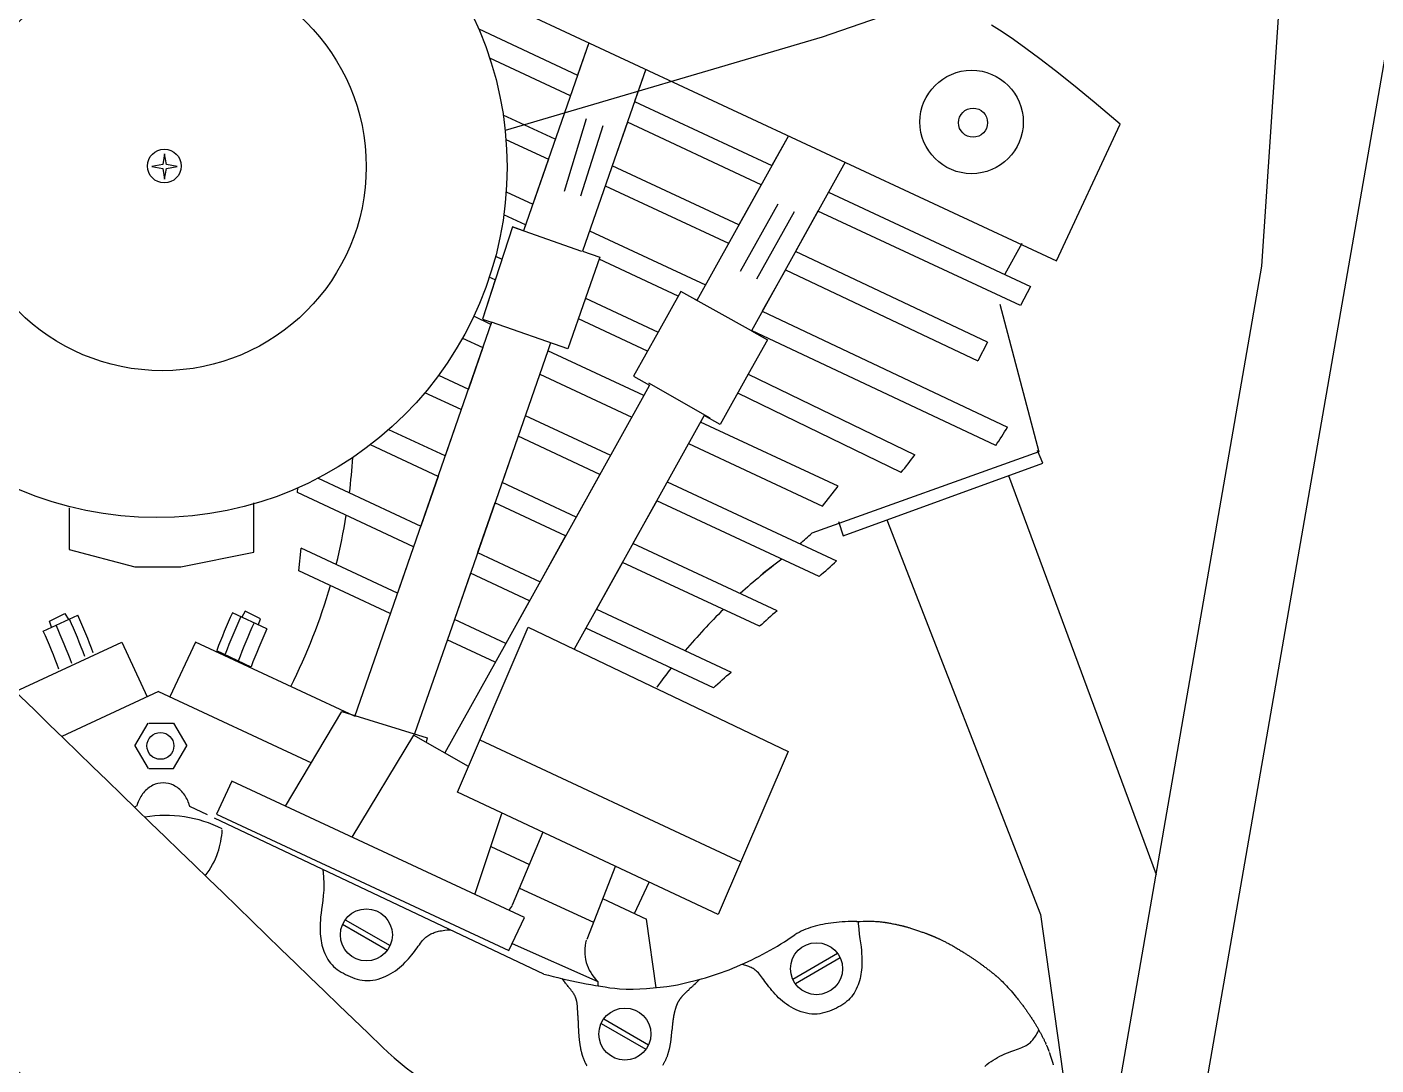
# Model space of a CAD drawing. Extents: x 0.9 to 11.8, y 2 to 8.4.
# Drawn here: x 6.338 to 7.933, y 3.439 to 4.666 of the extents above; entities that cross this region are included whole.
import ezdxf

# ---------------------------------------------------------------- set-up
doc = ezdxf.new("R2010")
doc.units = 0

msp = doc.modelspace()

# ---------------------------------------------------------------- linework, layer by layer
at = {"layer": '10', "color": 7, "linetype": 'CONTINUOUS'}
for centre, radius, start, end in [((150.241747, 151.99406), 206.518527, 225.567271, 225.990796), ((-0.851096, -7.106389), 12.749978, 54.603301, 56.976583), ((7.002317, 3.712965), 0.351563, 225.990773, 250.101475)]:
    msp.add_arc(centre, radius, start, end, dxfattribs=at)
at = {"layer": 'lines & arcs', "color": 5, "linetype": 'CONTINUOUS'}
for p, q in [((7.797725, 4.383277), (7.86742, 5.417597)), ((8.063584, 5.324047), (7.66662, 3.042026)), ((7.568004, 4.754579), (7.277826, 4.654304)), ((6.84069, 4.722904), (7.554876, 4.389873)), ((6.871837, 4.663863), (6.988804, 4.60932)), ((7.490698, 4.660332), (7.478113, 4.66854)), ((7.504097, 4.65124), (7.490698, 4.660332)), ((7.277826, 4.654304), (6.903078, 4.543839)), ((7.002135, 4.64762), (6.924739, 4.425271)), ((7.002135, 4.64762), (6.988804, 4.60932)), ((7.518775, 4.640827), (7.504097, 4.65124)), ((6.980321, 4.584952), (6.884792, 4.629498)), ((7.535192, 4.628657), (7.518775, 4.640827)), ((7.553812, 4.614294), (7.535192, 4.628657)), ((7.069427, 4.616242), (6.994519, 4.401042)), ((7.069427, 4.616242), (7.056095, 4.577942)), ((7.575096, 4.597303), (7.553812, 4.614294)), ((7.599508, 4.577245), (7.575096, 4.597303)), ((7.056095, 4.577942), (7.218381, 4.502267)), ((6.96238, 4.533409), (6.900745, 4.562149)), ((7.630205, 4.551418), (7.599508, 4.577245)), ((6.973059, 4.471939), (6.9994, 4.558148)), ((7.018556, 4.549527), (6.992216, 4.466192)), ((7.047613, 4.553573), (7.029672, 4.50203)), ((7.205857, 4.479783), (7.047613, 4.553573)), ((7.554876, 4.389873), (7.630205, 4.551418)), ((6.904051, 4.533256), (6.954189, 4.509876)), ((7.238064, 4.537605), (7.129687, 4.343031)), ((7.238064, 4.537605), (7.218381, 4.502267)), ((6.500205, 4.516417), (6.498171, 4.503832)), ((6.502489, 4.503832), (6.500205, 4.516417)), ((6.498171, 4.503832), (6.485205, 4.501417)), ((6.485205, 4.501417), (6.498171, 4.499074)), ((6.498171, 4.499074), (6.500205, 4.486417)), ((6.500205, 4.486417), (6.502489, 4.499074)), ((6.515205, 4.501417), (6.502489, 4.503832)), ((6.502489, 4.499074), (6.515205, 4.501417)), ((6.954189, 4.509876), (6.935648, 4.456611)), ((7.179368, 4.432225), (7.029672, 4.50203)), ((7.305184, 4.506307), (7.194219, 4.307086)), ((6.904294, 4.471232), (6.935648, 4.456611)), ((7.021481, 4.478498), (7.167274, 4.410513)), ((7.205857, 4.479783), (7.179368, 4.432225)), ((7.2855, 4.470968), (7.524384, 4.359575)), ((7.225446, 4.456875), (7.18093, 4.376954)), ((6.927166, 4.432243), (6.901481, 4.44422)), ((7.244684, 4.447802), (7.20024, 4.36801)), ((7.272977, 4.448485), (7.246487, 4.400927)), ((7.512517, 4.336785), (7.272977, 4.448485)), ((6.911607, 4.429902), (6.876208, 4.320836)), ((6.924758, 4.425325), (6.911607, 4.429902)), ((6.993676, 4.400939), (6.912261, 4.429675)), ((6.927166, 4.432243), (6.924758, 4.425325)), ((7.00294, 4.425233), (7.1399, 4.361367)), ((7.513829, 4.410144), (7.493808, 4.373833)), ((6.89172, 4.395255), (6.899225, 4.391755)), ((6.994519, 4.401042), (7.015025, 4.393904)), ((7.015025, 4.393904), (6.99821, 4.345598)), ((7.107648, 4.348083), (7.014237, 4.391641)), ((7.47327, 4.293432), (7.246487, 4.400927)), ((7.234394, 4.379215), (7.20702, 4.330069)), ((7.234394, 4.379215), (7.46181, 4.271424)), ((7.578409, 3.122497), (7.797725, 4.383277)), ((6.891241, 4.367155), (6.876208, 4.320836)), ((6.891241, 4.367155), (6.884339, 4.370373)), ((7.524384, 4.359575), (7.512517, 4.336785)), ((6.99821, 4.345598), (6.977338, 4.285635)), ((6.99821, 4.345598), (7.083985, 4.3056)), ((7.110719, 4.353596), (7.083985, 4.3056)), ((7.194219, 4.307086), (7.110719, 4.353596)), ((7.129687, 4.343031), (7.127587, 4.3442)), ((7.487848, 4.338667), (7.534033, 4.164039)), ((6.886244, 4.314679), (6.865897, 4.324166)), ((7.20702, 4.330069), (7.497032, 4.193194)), ((6.887071, 4.317055), (6.724756, 3.850745)), ((6.876208, 4.320836), (6.887071, 4.317055)), ((6.887071, 4.317055), (6.886244, 4.314679)), ((6.977338, 4.285635), (6.887071, 4.317055)), ((7.071462, 4.283116), (6.989728, 4.32123)), ((7.194496, 4.307585), (7.194219, 4.307086)), ((7.194219, 4.307086), (7.213186, 4.296521)), ((7.483154, 4.171342), (7.194496, 4.307585)), ((6.852651, 4.298394), (6.876676, 4.287191)), ((6.956833, 4.292772), (6.953536, 4.2833)), ((6.95762, 4.292498), (6.956833, 4.292772)), ((7.083985, 4.3056), (7.054934, 4.253443)), ((7.213186, 4.296521), (7.190562, 4.255903)), ((7.47327, 4.293432), (7.46181, 4.271424)), ((6.953536, 4.2833), (6.842992, 3.965723)), ((6.876676, 4.287191), (6.859623, 4.238201)), ((7.066957, 4.23041), (6.953536, 4.2833)), ((6.824428, 4.254613), (6.859623, 4.238201)), ((6.943968, 4.255812), (7.052831, 4.205048)), ((7.054934, 4.253443), (7.073902, 4.242877)), ((7.145563, 4.203797), (7.07315, 4.244996)), ((7.190562, 4.255903), (7.157401, 4.196368)), ((7.190562, 4.255903), (7.387461, 4.160458)), ((6.851141, 4.213833), (6.808108, 4.233899)), ((7.066957, 4.23041), (6.903747, 3.937392)), ((7.073902, 4.242877), (7.066957, 4.23041)), ((7.371442, 4.139604), (7.178039, 4.233419)), ((6.851141, 4.213833), (6.832083, 4.159082)), ((6.926915, 4.206822), (7.027654, 4.159847)), ((7.138823, 4.207632), (6.984591, 3.930734)), ((7.138434, 4.206933), (7.134077, 4.199112)), ((7.296674, 4.123292), (7.134077, 4.199112)), ((7.157401, 4.196368), (7.138434, 4.206933)), ((6.832083, 4.159082), (6.765445, 4.190156)), ((6.918433, 4.182454), (6.899375, 4.127704)), ((7.01513, 4.137363), (6.918433, 4.182454)), ((6.8237, 4.134997), (6.743778, 4.172266)), ((7.11995, 4.17375), (7.278289, 4.099915)), ((7.534033, 4.164039), (7.265851, 4.067799)), ((7.538836, 4.15063), (7.532604, 4.16558)), ((7.302797, 4.064667), (7.538836, 4.15063)), ((6.681866, 4.13279), (6.803232, 4.076196)), ((6.8237, 4.134997), (6.803232, 4.076196)), ((7.01513, 4.137363), (6.986993, 4.086847)), ((7.498349, 4.135885), (7.672658, 3.664304)), ((6.657627, 4.11577), (6.65806, 4.121377)), ((6.79475, 4.051828), (6.657627, 4.11577)), ((6.986993, 4.086847), (6.899375, 4.127704)), ((7.094773, 4.128548), (7.295046, 4.03516)), ((7.278289, 4.099915), (7.296674, 4.123292)), ((6.605886, 4.045547), (6.605886, 4.103784)), ((6.890992, 4.103619), (6.870532, 4.044841)), ((6.974615, 4.064624), (6.890992, 4.103619)), ((7.08225, 4.106065), (7.054113, 4.055548)), ((7.274182, 4.016566), (7.08225, 4.106065)), ((6.387626, 4.097961), (6.387626, 4.048459)), ((7.297344, 4.081486), (7.302797, 4.064667)), ((7.354221, 4.083395), (7.535894, 3.616966)), ((6.79475, 4.051828), (6.775692, 3.997078)), ((6.974615, 4.064624), (6.944408, 4.010392)), ((7.224603, 3.976047), (7.054113, 4.055548)), ((6.387626, 4.048459), (6.46523, 4.028075)), ((6.519795, 4.028075), (6.605886, 4.045547)), ((6.65904, 4.02348), (6.661823, 4.050176)), ((6.775692, 3.997078), (6.661823, 4.050176)), ((6.870532, 4.044841), (6.944408, 4.010392)), ((6.46523, 4.028075), (6.519795, 4.028075)), ((6.767309, 3.972993), (6.65904, 4.02348)), ((6.86205, 4.020473), (6.842992, 3.965723)), ((6.931885, 3.987909), (6.86205, 4.020473)), ((7.041735, 4.033326), (7.010889, 3.977948)), ((7.203931, 3.957692), (7.041735, 4.033326)), ((6.931885, 3.987909), (6.903747, 3.937392)), ((6.364291, 3.963829), (6.382418, 3.972857)), ((6.382418, 3.972857), (6.386591, 3.965708)), ((6.621329, 3.954746), (6.580587, 3.973713)), ((6.595822, 3.975712), (6.591648, 3.968563)), ((6.613949, 3.966684), (6.595822, 3.975712)), ((7.010889, 3.977948), (7.170143, 3.903686)), ((6.35691, 3.95189), (6.397652, 3.970857)), ((6.366827, 3.956844), (6.364291, 3.963829)), ((6.611413, 3.959699), (6.613949, 3.966684)), ((6.842992, 3.965723), (6.795957, 3.830595)), ((6.903747, 3.937392), (6.842992, 3.965723)), ((6.846614, 3.761608), (6.930352, 3.956717)), ((6.930352, 3.956717), (7.237629, 3.809519)), ((6.891369, 3.91517), (6.834609, 3.941638)), ((6.998366, 3.955464), (6.984591, 3.930734)), ((7.149278, 3.885092), (6.998366, 3.955464)), ((6.324127, 3.88052), (6.44982, 3.939132)), ((6.44982, 3.939132), (6.479987, 3.874438)), ((6.536877, 3.939132), (6.50671, 3.874438)), ((6.724989, 3.851413), (6.536877, 3.939132)), ((6.602914, 3.909596), (6.562172, 3.928563)), ((6.903747, 3.937392), (6.831708, 3.808058)), ((6.493348, 3.880668), (6.378913, 3.827306)), ((6.493348, 3.880668), (6.673977, 3.79644)), ((6.643506, 3.745143), (6.709866, 3.856857)), ((6.709866, 3.856857), (6.810834, 3.826056)), ((6.465186, 3.816361), (6.481095, 3.84301)), ((6.481852, 3.84301), (6.510892, 3.84301)), ((6.510892, 3.84301), (6.5268, 3.816361)), ((6.794765, 3.829156), (6.721856, 3.708607)), ((6.859691, 3.792077), (6.794765, 3.829156)), ((6.465186, 3.816361), (6.481095, 3.789713)), ((6.510892, 3.789713), (6.5268, 3.816361)), ((6.810946, 3.826025), (6.809499, 3.820934)), ((6.873172, 3.823488), (7.181662, 3.679117)), ((7.237629, 3.809519), (7.155002, 3.616998)), ((6.481852, 3.789713), (6.510892, 3.789713)), ((6.57995, 3.774779), (6.561736, 3.73572)), ((6.925805, 3.613504), (6.57995, 3.774779)), ((7.155002, 3.616998), (6.846614, 3.761608)), ((6.467566, 3.745366), (6.464742, 3.744018)), ((6.551233, 3.734836), (6.530108, 3.744835)), ((6.561736, 3.73572), (6.907592, 3.574444)), ((6.867239, 3.640814), (6.898954, 3.736458)), ((6.948717, 3.546677), (6.55921, 3.731059)), ((6.911929, 3.628525), (6.947842, 3.714736)), ((6.886052, 3.697547), (6.931796, 3.676217)), ((6.687353, 3.6704), (6.688408, 3.661394)), ((7.033358, 3.674635), (6.999527, 3.587406)), ((6.688408, 3.661394), (6.688777, 3.653198)), ((6.688777, 3.653198), (6.688609, 3.645878)), ((7.056105, 3.61825), (7.073371, 3.655277)), ((6.68807, 3.639319), (6.687328, 3.633408)), ((6.688609, 3.645878), (6.68807, 3.639319)), ((6.920105, 3.648152), (7.007549, 3.60809)), ((6.685879, 3.623086), (6.685332, 3.618523)), ((6.686552, 3.628031), (6.685879, 3.623086)), ((6.687328, 3.633408), (6.686552, 3.628031)), ((7.018323, 3.635868), (7.070332, 3.611616)), ((6.684378, 3.60676), (6.684266, 3.603358)), ((6.684589, 3.610397), (6.684378, 3.60676)), ((6.684904, 3.614306), (6.684589, 3.610397)), ((6.685332, 3.618523), (6.684904, 3.614306)), ((6.710922, 3.605557), (6.763902, 3.574969)), ((6.713995, 3.610879), (6.766975, 3.580291)), ((6.907592, 3.574444), (6.925805, 3.613504)), ((7.081599, 3.530519), (7.070332, 3.611616)), ((7.318539, 3.608641), (7.322908, 3.608916)), ((7.320493, 3.608841), (7.320554, 3.606202)), ((7.320554, 3.606202), (7.321093, 3.599644)), ((7.322908, 3.608916), (7.32657, 3.609106)), ((7.32657, 3.609106), (7.329627, 3.609222)), ((7.329627, 3.609222), (7.332178, 3.609275)), ((7.332178, 3.609275), (7.334323, 3.609274)), ((7.334323, 3.609274), (7.336162, 3.60923)), ((7.336162, 3.60923), (7.337797, 3.609153)), ((7.337797, 3.609153), (7.339326, 3.609053)), ((7.339326, 3.609053), (7.34083, 3.60894)), ((7.34083, 3.60894), (7.342309, 3.608817)), ((7.342309, 3.608817), (7.343744, 3.60869)), ((7.343744, 3.60869), (7.345115, 3.608561)), ((7.345115, 3.608561), (7.346402, 3.608434)), ((7.346402, 3.608434), (7.347585, 3.608312)), ((7.347585, 3.608312), (7.348644, 3.6082)), ((7.348644, 3.6082), (7.34956, 3.608101)), ((7.34956, 3.608101), (7.350323, 3.608016)), ((7.350323, 3.608016), (7.350963, 3.607943)), ((7.350963, 3.607943), (7.351519, 3.607874)), ((7.351519, 3.607874), (7.352031, 3.607804)), ((7.352031, 3.607804), (7.352539, 3.607728)), ((7.352539, 3.607728), (7.353083, 3.607639)), ((7.353083, 3.607639), (7.353703, 3.607532)), ((7.353703, 3.607532), (7.354438, 3.607402)), ((7.354438, 3.607402), (7.355318, 3.607243)), ((7.355318, 3.607243), (7.356326, 3.607059)), ((7.356326, 3.607059), (7.357438, 3.606854)), ((7.357438, 3.606854), (7.358626, 3.606632)), ((7.358626, 3.606632), (7.359866, 3.606398)), ((7.359866, 3.606398), (7.361131, 3.606155)), ((7.361131, 3.606155), (7.362394, 3.60591)), ((7.362394, 3.60591), (7.363631, 3.605665)), ((7.363631, 3.605665), (7.364818, 3.605424)), ((7.364818, 3.605424), (7.365947, 3.605191)), ((7.365947, 3.605191), (7.367013, 3.604966)), ((7.367013, 3.604966), (7.368011, 3.604752)), ((7.535894, 3.616966), (7.593477, 3.209119)), ((6.684266, 3.603358), (6.684245, 3.600154)), ((6.684245, 3.600154), (6.684308, 3.597111)), ((6.684308, 3.597111), (6.684451, 3.594195)), ((6.684451, 3.594195), (6.684674, 3.591388)), ((6.684674, 3.591388), (6.684981, 3.588673)), ((6.807924, 3.588883), (6.809139, 3.590042)), ((6.809139, 3.590042), (6.810358, 3.591066)), ((6.810358, 3.591066), (6.811583, 3.591965)), ((6.811583, 3.591965), (6.812815, 3.592754)), ((6.812815, 3.592754), (6.814051, 3.593448)), ((6.814051, 3.593448), (6.815291, 3.594061)), ((6.815291, 3.594061), (6.816536, 3.59461)), ((6.816536, 3.59461), (6.817784, 3.595108)), ((6.817784, 3.595108), (6.819034, 3.595571)), ((6.819034, 3.595571), (6.820292, 3.596011)), ((6.820292, 3.596011), (6.821586, 3.59643)), ((6.821586, 3.59643), (6.822947, 3.596829)), ((6.822947, 3.596829), (6.824408, 3.597206)), ((6.824408, 3.597206), (6.826003, 3.597562)), ((6.826003, 3.597562), (6.827765, 3.597897)), ((6.827765, 3.597897), (6.829725, 3.59821)), ((6.829725, 3.59821), (6.831917, 3.598501)), ((6.831917, 3.598501), (6.834398, 3.598767)), ((6.834398, 3.598767), (6.837322, 3.598995)), ((6.837322, 3.598995), (6.838112, 3.599035)), ((7.321093, 3.599644), (7.321834, 3.593733)), ((7.321834, 3.593733), (7.322611, 3.588355)), ((7.368011, 3.604752), (7.368936, 3.60455)), ((7.368936, 3.60455), (7.369784, 3.604362)), ((7.369784, 3.604362), (7.370549, 3.604191)), ((7.370549, 3.604191), (7.371227, 3.604037)), ((7.371227, 3.604037), (7.371814, 3.603902)), ((7.371814, 3.603902), (7.372319, 3.603786)), ((7.372319, 3.603786), (7.37275, 3.603685)), ((7.37275, 3.603685), (7.373117, 3.603598)), ((7.373117, 3.603598), (7.373429, 3.603523)), ((7.373429, 3.603523), (7.373696, 3.603458)), ((7.373696, 3.603458), (7.373927, 3.603401)), ((7.373927, 3.603401), (7.374131, 3.60335)), ((7.374131, 3.60335), (7.374319, 3.603303)), ((7.374319, 3.603303), (7.374503, 3.603256)), ((7.374503, 3.603256), (7.374695, 3.603206)), ((7.374695, 3.603206), (7.374909, 3.603149)), ((7.374909, 3.603149), (7.375157, 3.603082)), ((7.375157, 3.603082), (7.375453, 3.603)), ((7.375453, 3.603), (7.375809, 3.602901)), ((7.375809, 3.602901), (7.376238, 3.602779)), ((7.376238, 3.602779), (7.376751, 3.602634)), ((7.376751, 3.602634), (7.377346, 3.602463)), ((7.377346, 3.602463), (7.378019, 3.602268)), ((7.378019, 3.602268), (7.378767, 3.602048)), ((7.378767, 3.602048), (7.379585, 3.601803)), ((7.379585, 3.601803), (7.380471, 3.601535)), ((7.380471, 3.601535), (7.38142, 3.601244)), ((7.38142, 3.601244), (7.382429, 3.600929)), ((7.382429, 3.600929), (7.383492, 3.600591)), ((7.383492, 3.600591), (7.384601, 3.600233)), ((7.384601, 3.600233), (7.385745, 3.59986)), ((7.385745, 3.59986), (7.386916, 3.599474)), ((7.386916, 3.599474), (7.388102, 3.599078)), ((7.388102, 3.599078), (7.389294, 3.598677)), ((7.389294, 3.598677), (7.390483, 3.598273)), ((7.390483, 3.598273), (7.391657, 3.59787)), ((7.391657, 3.59787), (7.392808, 3.597472)), ((7.392808, 3.597472), (7.393929, 3.597081)), ((7.393929, 3.597081), (7.395014, 3.596699)), ((7.395014, 3.596699), (7.396056, 3.59633)), ((7.396056, 3.59633), (7.397049, 3.595976)), ((7.397049, 3.595976), (7.397988, 3.595639)), ((7.397988, 3.595639), (7.398864, 3.595322)), ((7.398864, 3.595322), (7.399674, 3.595027)), ((7.399674, 3.595027), (7.400412, 3.594757)), ((7.400412, 3.594757), (7.401084, 3.594509)), ((7.401084, 3.594509), (7.401697, 3.59428)), ((7.401697, 3.59428), (7.402259, 3.594069)), ((7.402259, 3.594069), (7.402778, 3.593873)), ((7.402778, 3.593873), (7.403261, 3.593688)), ((7.403261, 3.593688), (7.403716, 3.593513)), ((7.403716, 3.593513), (7.40415, 3.593344)), ((7.40415, 3.593344), (7.40457, 3.59318)), ((7.40457, 3.59318), (7.404976, 3.593021)), ((7.404976, 3.593021), (7.405366, 3.592867)), ((7.405366, 3.592867), (7.40574, 3.592718)), ((7.40574, 3.592718), (7.406096, 3.592577)), ((7.406096, 3.592577), (7.406434, 3.592442)), ((7.406434, 3.592442), (7.406752, 3.592315)), ((7.406752, 3.592315), (7.407049, 3.592196)), ((7.407049, 3.592196), (7.407324, 3.592085)), ((7.407324, 3.592085), (7.407578, 3.591983)), ((7.407578, 3.591983), (7.407814, 3.591888)), ((7.407814, 3.591888), (7.408032, 3.5918)), ((7.408032, 3.5918), (7.408234, 3.591717)), ((7.408234, 3.591717), (7.408423, 3.591641)), ((7.408423, 3.591641), (7.4086, 3.591569)), ((7.4086, 3.591569), (7.408765, 3.591502)), ((7.408765, 3.591502), (7.408922, 3.591437)), ((7.408922, 3.591437), (7.409075, 3.591375)), ((7.409075, 3.591375), (7.409227, 3.591312)), ((7.409227, 3.591312), (7.409382, 3.591248)), ((7.409382, 3.591248), (7.409546, 3.59118)), ((7.409546, 3.59118), (7.409722, 3.591107)), ((7.409722, 3.591107), (7.409915, 3.591027)), ((7.409915, 3.591027), (7.410128, 3.590938)), ((7.410128, 3.590938), (7.410367, 3.590838)), ((7.410367, 3.590838), (7.41063, 3.590728)), ((7.41063, 3.590728), (7.410919, 3.590606)), ((7.410919, 3.590606), (7.411233, 3.590473)), ((7.411233, 3.590473), (7.411572, 3.590329)), ((7.411572, 3.590329), (7.411937, 3.590172)), ((7.411937, 3.590172), (7.412327, 3.590004)), ((7.412327, 3.590004), (7.412742, 3.589823)), ((7.412742, 3.589823), (7.413184, 3.589629)), ((7.413184, 3.589629), (7.413653, 3.589421)), ((7.413653, 3.589421), (7.414152, 3.589197)), ((7.414152, 3.589197), (7.414683, 3.588957)), ((7.414683, 3.588957), (7.415248, 3.588698)), ((6.684981, 3.588673), (6.685375, 3.586036)), ((6.685375, 3.586036), (6.68586, 3.583462)), ((6.68586, 3.583462), (6.686439, 3.580933)), ((6.686439, 3.580933), (6.687114, 3.578436)), ((6.687114, 3.578436), (6.687889, 3.575954)), ((6.687889, 3.575954), (6.688768, 3.573477)), ((6.688768, 3.573477), (6.689757, 3.571016)), ((6.794233, 3.571304), (6.79585, 3.57342)), ((6.79585, 3.57342), (6.797396, 3.575487)), ((6.797396, 3.575487), (6.798873, 3.577489)), ((6.798873, 3.577489), (6.800287, 3.579414)), ((6.800287, 3.579414), (6.801646, 3.581253)), ((6.801646, 3.581253), (6.802959, 3.582997)), ((6.802959, 3.582997), (6.804234, 3.58464)), ((6.804234, 3.58464), (6.805481, 3.586174)), ((6.805481, 3.586174), (6.806708, 3.58759)), ((6.806708, 3.58759), (6.807924, 3.588883)), ((6.911421, 3.582657), (7.01266, 3.537677)), ((7.322611, 3.588355), (7.323284, 3.58341)), ((7.323284, 3.58341), (7.323831, 3.578848)), ((7.323831, 3.578848), (7.324258, 3.574631)), ((7.324258, 3.574631), (7.324574, 3.570722)), ((7.415248, 3.588698), (7.415849, 3.58842)), ((7.415849, 3.58842), (7.416488, 3.588121)), ((7.416488, 3.588121), (7.417168, 3.587798)), ((7.417168, 3.587798), (7.417889, 3.587453)), ((7.417889, 3.587453), (7.418648, 3.587086)), ((7.418648, 3.587086), (7.419438, 3.5867)), ((7.419438, 3.5867), (7.420256, 3.586296)), ((7.420256, 3.586296), (7.421094, 3.585879)), ((7.421094, 3.585879), (7.42195, 3.585449)), ((7.42195, 3.585449), (7.422816, 3.585009)), ((7.422816, 3.585009), (7.423687, 3.584562)), ((7.423687, 3.584562), (7.424561, 3.584109)), ((7.424561, 3.584109), (7.42544, 3.583649)), ((7.42544, 3.583649), (7.426327, 3.583178)), ((7.426327, 3.583178), (7.427228, 3.582695)), ((7.427228, 3.582695), (7.428146, 3.582197)), ((7.428146, 3.582197), (7.429087, 3.581681)), ((7.429087, 3.581681), (7.430053, 3.581144)), ((7.430053, 3.581144), (7.43105, 3.580584)), ((7.43105, 3.580584), (7.43208, 3.58)), ((7.43208, 3.58), (7.433139, 3.579394)), ((7.433139, 3.579394), (7.434221, 3.578769)), ((7.434221, 3.578769), (7.43532, 3.57813)), ((7.43532, 3.57813), (7.436431, 3.577479)), ((7.436431, 3.577479), (7.437547, 3.57682)), ((7.437547, 3.57682), (7.438663, 3.576156)), ((7.438663, 3.576156), (7.439773, 3.575492)), ((7.439773, 3.575492), (7.440871, 3.574829)), ((7.440871, 3.574829), (7.441954, 3.574173)), ((7.441954, 3.574173), (7.443016, 3.573524)), ((7.443016, 3.573524), (7.444053, 3.572887)), ((6.689757, 3.571016), (6.690862, 3.568585)), ((6.690862, 3.568585), (6.69209, 3.566202)), ((6.69209, 3.566202), (6.693447, 3.56388)), ((6.693447, 3.56388), (6.694939, 3.561636)), ((6.694939, 3.561636), (6.696574, 3.559484)), ((6.696574, 3.559484), (6.698357, 3.557441)), ((6.698357, 3.557441), (6.700292, 3.555519)), ((6.780541, 3.556307), (6.782777, 3.55837)), ((6.782777, 3.55837), (6.784916, 3.560482)), ((6.784916, 3.560482), (6.786957, 3.56263)), ((6.786957, 3.56263), (6.788906, 3.564801)), ((6.788906, 3.564801), (6.790765, 3.566979)), ((6.790765, 3.566979), (6.792539, 3.569152)), ((6.792539, 3.569152), (6.794233, 3.571304)), ((7.183159, 3.557887), (7.18281, 3.557953)), ((7.184754, 3.557531), (7.183159, 3.557887)), ((7.186216, 3.557154), (7.184754, 3.557531)), ((7.187577, 3.556755), (7.186216, 3.557154)), ((7.296201, 3.570935), (7.243222, 3.540348)), ((7.299274, 3.565614), (7.246294, 3.535026)), ((7.324574, 3.570722), (7.324785, 3.567085)), ((7.324855, 3.557436), (7.324712, 3.55452)), ((7.324785, 3.567085), (7.324897, 3.563683)), ((7.324918, 3.560479), (7.324855, 3.557436)), ((7.324897, 3.563683), (7.324918, 3.560479)), ((7.444053, 3.572887), (7.445062, 3.572263)), ((7.445062, 3.572263), (7.446038, 3.571657)), ((7.446038, 3.571657), (7.446977, 3.57107)), ((7.446977, 3.57107), (7.447875, 3.570505)), ((7.447875, 3.570505), (7.448729, 3.569964)), ((7.448729, 3.569964), (7.449545, 3.569444)), ((7.449545, 3.569444), (7.45033, 3.56894)), ((7.45033, 3.56894), (7.451093, 3.568447)), ((7.451093, 3.568447), (7.45184, 3.567961)), ((7.45184, 3.567961), (7.452579, 3.567476)), ((7.452579, 3.567476), (7.453317, 3.566987)), ((7.453317, 3.566987), (7.454062, 3.566491)), ((7.454062, 3.566491), (7.45482, 3.565984)), ((7.45482, 3.565984), (7.455588, 3.565466)), ((7.455588, 3.565466), (7.456362, 3.564941)), ((7.456362, 3.564941), (7.457139, 3.564412)), ((7.457139, 3.564412), (7.457916, 3.56388)), ((7.457916, 3.56388), (7.458687, 3.563349)), ((7.458687, 3.563349), (7.459449, 3.562822)), ((7.459449, 3.562822), (7.460198, 3.562301)), ((7.460198, 3.562301), (7.460931, 3.561789)), ((7.460931, 3.561789), (7.461642, 3.56129)), ((7.461642, 3.56129), (7.462326, 3.560807)), ((7.462326, 3.560807), (7.462979, 3.560344)), ((7.462979, 3.560344), (7.463595, 3.559906)), ((7.463595, 3.559906), (7.46417, 3.559496)), ((7.46417, 3.559496), (7.464698, 3.559117)), ((7.464698, 3.559117), (7.465175, 3.558774)), ((7.465175, 3.558774), (7.465599, 3.558468)), ((7.465599, 3.558468), (7.465989, 3.558185)), ((7.465989, 3.558185), (7.466364, 3.557909)), ((7.466364, 3.557909), (7.466748, 3.557626)), ((7.466748, 3.557626), (7.467161, 3.557318)), ((7.467161, 3.557318), (7.467625, 3.556971)), ((6.700292, 3.555519), (6.702368, 3.553712)), ((6.702368, 3.553712), (6.704574, 3.552014)), ((6.704574, 3.552014), (6.706896, 3.550417)), ((6.706896, 3.550417), (6.709322, 3.548912)), ((6.709322, 3.548912), (6.711837, 3.547493)), ((6.711837, 3.547493), (6.714431, 3.546151)), ((6.714431, 3.546151), (6.717088, 3.544879)), ((6.717088, 3.544879), (6.7198, 3.543675)), ((6.7198, 3.543675), (6.722563, 3.542555)), ((6.722563, 3.542555), (6.725378, 3.541544)), ((6.725378, 3.541544), (6.728245, 3.540664)), ((6.75283, 3.540747), (6.755965, 3.541705)), ((6.755965, 3.541705), (6.759054, 3.542834)), ((6.759054, 3.542834), (6.762079, 3.544117)), ((6.762079, 3.544117), (6.76502, 3.545541)), ((6.76502, 3.545541), (6.76786, 3.547088)), ((6.76786, 3.547088), (6.770599, 3.548749)), ((6.770599, 3.548749), (6.773235, 3.550512)), ((6.773235, 3.550512), (6.775771, 3.552367)), ((6.775771, 3.552367), (6.778206, 3.554302)), ((6.778206, 3.554302), (6.780541, 3.556307)), ((7.18887, 3.556336), (7.187577, 3.556755)), ((7.190129, 3.555896), (7.18887, 3.556336)), ((7.191379, 3.555433), (7.190129, 3.555896)), ((7.192627, 3.554935), (7.191379, 3.555433)), ((7.193871, 3.554386), (7.192627, 3.554935)), ((7.195112, 3.553773), (7.193871, 3.554386)), ((7.196348, 3.553079), (7.195112, 3.553773)), ((7.197579, 3.55229), (7.196348, 3.553079)), ((7.198805, 3.551391), (7.197579, 3.55229)), ((7.200024, 3.550367), (7.198805, 3.551391)), ((7.201238, 3.549207), (7.200024, 3.550367)), ((7.202455, 3.547915), (7.201238, 3.549207)), ((7.203682, 3.546499), (7.202455, 3.547915)), ((7.204929, 3.544965), (7.203682, 3.546499)), ((7.206204, 3.543322), (7.204929, 3.544965)), ((7.207517, 3.541577), (7.206204, 3.543322)), ((7.208876, 3.539739), (7.207517, 3.541577)), ((7.322724, 3.541258), (7.322049, 3.53876)), ((7.323302, 3.543786), (7.322724, 3.541258)), ((7.323787, 3.546361), (7.323302, 3.543786)), ((7.324182, 3.548998), (7.323787, 3.546361)), ((7.324489, 3.551712), (7.324182, 3.548998)), ((7.324712, 3.55452), (7.324489, 3.551712)), ((7.467625, 3.556971), (7.468161, 3.556568)), ((7.468161, 3.556568), (7.46879, 3.556093)), ((7.46879, 3.556093), (7.469527, 3.555536)), ((7.469527, 3.555536), (7.470351, 3.554913)), ((7.470351, 3.554913), (7.471235, 3.554243)), ((7.471235, 3.554243), (7.472152, 3.553548)), ((7.472152, 3.553548), (7.473076, 3.552847)), ((7.473076, 3.552847), (7.473977, 3.552162)), ((7.473977, 3.552162), (7.47483, 3.551513)), ((7.47483, 3.551513), (7.475606, 3.550921)), ((7.475606, 3.550921), (7.476287, 3.550401)), ((7.476287, 3.550401), (7.476879, 3.549945)), ((7.476879, 3.549945), (7.477399, 3.549543)), ((7.477399, 3.549543), (7.477862, 3.549182)), ((7.477862, 3.549182), (7.478285, 3.54885)), ((7.478285, 3.54885), (7.478682, 3.548534)), ((7.478682, 3.548534), (7.47907, 3.548222)), ((7.47907, 3.548222), (7.479465, 3.547903)), ((7.479465, 3.547903), (7.479876, 3.547567)), ((7.479876, 3.547567), (7.4803, 3.54722)), ((7.4803, 3.54722), (7.480725, 3.546871)), ((7.480725, 3.546871), (7.481141, 3.546527)), ((7.481141, 3.546527), (7.481539, 3.546198)), ((7.481539, 3.546198), (7.481908, 3.545892)), ((7.481908, 3.545892), (7.482238, 3.545618)), ((7.482238, 3.545618), (7.482519, 3.545385)), ((7.482519, 3.545385), (7.482746, 3.545196)), ((7.482746, 3.545196), (7.482939, 3.545034)), ((7.482939, 3.545034), (7.483125, 3.544878)), ((7.483125, 3.544878), (7.483329, 3.544705)), ((7.483329, 3.544705), (7.483576, 3.544494)), ((7.483576, 3.544494), (7.483893, 3.544222)), ((7.483893, 3.544222), (7.484304, 3.543869)), ((7.484304, 3.543869), (7.484837, 3.543412)), ((7.484837, 3.543412), (7.485511, 3.542832)), ((7.485511, 3.542832), (7.486328, 3.542118)), ((7.486328, 3.542118), (7.487286, 3.541264)), ((7.487286, 3.541264), (7.48838, 3.54026)), ((6.728245, 3.540664), (6.731163, 3.53994)), ((6.731163, 3.53994), (6.734133, 3.539394)), ((6.734133, 3.539394), (6.737154, 3.539049)), ((6.737154, 3.539049), (6.740228, 3.538929)), ((6.740228, 3.538929), (6.743349, 3.53905)), ((6.743349, 3.53905), (6.746503, 3.539404)), ((6.746503, 3.539404), (6.74967, 3.539975)), ((6.74967, 3.539975), (6.75283, 3.540747)), ((7.21029, 3.537814), (7.208876, 3.539739)), ((7.211767, 3.535811), (7.21029, 3.537814)), ((7.213312, 3.533745), (7.211767, 3.535811)), ((7.21493, 3.531628), (7.213312, 3.533745)), ((7.216623, 3.529477), (7.21493, 3.531628)), ((7.218398, 3.527304), (7.216623, 3.529477)), ((7.220257, 3.525125), (7.218398, 3.527304)), ((7.317073, 3.526526), (7.315716, 3.524205)), ((7.3183, 3.52891), (7.317073, 3.526526)), ((7.319406, 3.53134), (7.3183, 3.52891)), ((7.320394, 3.533802), (7.319406, 3.53134)), ((7.321274, 3.536278), (7.320394, 3.533802)), ((7.322049, 3.53876), (7.321274, 3.536278)), ((7.48838, 3.54026), (7.489607, 3.539101)), ((7.489607, 3.539101), (7.490964, 3.537777)), ((7.490964, 3.537777), (7.492448, 3.536283)), ((7.492448, 3.536283), (7.494055, 3.534609)), ((7.494055, 3.534609), (7.495774, 3.532759)), ((7.495774, 3.532759), (7.49757, 3.530779)), ((7.49757, 3.530779), (7.499395, 3.528729)), ((7.499395, 3.528729), (7.501207, 3.526664)), ((7.501207, 3.526664), (7.50296, 3.524642)), ((7.222205, 3.522955), (7.220257, 3.525125)), ((7.224247, 3.520807), (7.222205, 3.522955)), ((7.226385, 3.518695), (7.224247, 3.520807)), ((7.228622, 3.516631), (7.226385, 3.518695)), ((7.230957, 3.514627), (7.228622, 3.516631)), ((7.233392, 3.512692), (7.230957, 3.514627)), ((7.235927, 3.510837), (7.233392, 3.512692)), ((7.238564, 3.509074), (7.235927, 3.510837)), ((7.299841, 3.509237), (7.297325, 3.507818)), ((7.302266, 3.510741), (7.299841, 3.509237)), ((7.304588, 3.512339), (7.302266, 3.510741)), ((7.306794, 3.514037), (7.304588, 3.512339)), ((7.308871, 3.515843), (7.306794, 3.514037)), ((7.310806, 3.517766), (7.308871, 3.515843)), ((7.312589, 3.519809), (7.310806, 3.517766)), ((7.314223, 3.52196), (7.312589, 3.519809)), ((7.315716, 3.524205), (7.314223, 3.52196)), ((7.50296, 3.524642), (7.504609, 3.522721)), ((7.504609, 3.522721), (7.50611, 3.520958)), ((7.50611, 3.520958), (7.507419, 3.519412)), ((7.507419, 3.519412), (7.508504, 3.518121)), ((7.508504, 3.518121), (7.50939, 3.517057)), ((7.50939, 3.517057), (7.510117, 3.516172)), ((7.510117, 3.516172), (7.510724, 3.515419)), ((7.510724, 3.515419), (7.511248, 3.514751)), ((7.511248, 3.514751), (7.51173, 3.514122)), ((7.51173, 3.514122), (7.512207, 3.513483)), ((7.512207, 3.513483), (7.51272, 3.512788)), ((7.51272, 3.512788), (7.513297, 3.512003)), ((7.513297, 3.512003), (7.513928, 3.511141)), ((7.513928, 3.511141), (7.514595, 3.510229)), ((7.514595, 3.510229), (7.515277, 3.509295)), ((7.515277, 3.509295), (7.515955, 3.508364)), ((7.019697, 3.493662), (7.072676, 3.463074)), ((7.241302, 3.507413), (7.238564, 3.509074)), ((7.244143, 3.505865), (7.241302, 3.507413)), ((7.247084, 3.504442), (7.244143, 3.505865)), ((7.250109, 3.503159), (7.247084, 3.504442)), ((7.253198, 3.50203), (7.250109, 3.503159)), ((7.256332, 3.501072), (7.253198, 3.50203)), ((7.259493, 3.5003), (7.256332, 3.501072)), ((7.26266, 3.499729), (7.259493, 3.5003)), ((7.265813, 3.499375), (7.26266, 3.499729)), ((7.268935, 3.499254), (7.265813, 3.499375)), ((7.272008, 3.499374), (7.268935, 3.499254)), ((7.27503, 3.499719), (7.272008, 3.499374)), ((7.278, 3.500265), (7.27503, 3.499719)), ((7.280918, 3.500989), (7.278, 3.500265)), ((7.283784, 3.501869), (7.280918, 3.500989)), ((7.286599, 3.50288), (7.283784, 3.501869)), ((7.289363, 3.503999), (7.286599, 3.50288)), ((7.292074, 3.505204), (7.289363, 3.503999)), ((7.294732, 3.506476), (7.292074, 3.505204)), ((7.297325, 3.507818), (7.294732, 3.506476)), ((7.515955, 3.508364), (7.51661, 3.507465)), ((7.51661, 3.507465), (7.517222, 3.506623)), ((7.517222, 3.506623), (7.517773, 3.505866)), ((7.517773, 3.505866), (7.518248, 3.505211)), ((7.518248, 3.505211), (7.518658, 3.504643)), ((7.518658, 3.504643), (7.519022, 3.504137)), ((7.519022, 3.504137), (7.519355, 3.50367)), ((7.519355, 3.50367), (7.519676, 3.503217)), ((7.519676, 3.503217), (7.520001, 3.502753)), ((7.520001, 3.502753), (7.520347, 3.502255)), ((7.520347, 3.502255), (7.520732, 3.501697)), ((7.520732, 3.501697), (7.521169, 3.501061)), ((7.521169, 3.501061), (7.521653, 3.500353)), ((7.521653, 3.500353), (7.522178, 3.499583)), ((7.522178, 3.499583), (7.522735, 3.498761)), ((7.522735, 3.498761), (7.523317, 3.497899)), ((7.523317, 3.497899), (7.523916, 3.497006)), ((7.523916, 3.497006), (7.524523, 3.496094)), ((7.524523, 3.496094), (7.525132, 3.495174)), ((7.525132, 3.495174), (7.525736, 3.494254)), ((7.525736, 3.494254), (7.526331, 3.493339)), ((7.526331, 3.493339), (7.526917, 3.492432)), ((7.016624, 3.48834), (7.069604, 3.457752)), ((7.526917, 3.492432), (7.52749, 3.491536)), ((7.52749, 3.491536), (7.528051, 3.490653)), ((7.528051, 3.490653), (7.528597, 3.489786)), ((7.528597, 3.489786), (7.529126, 3.488939)), ((7.529126, 3.488939), (7.529637, 3.488114)), ((7.529637, 3.488114), (7.530128, 3.487313)), ((7.530128, 3.487313), (7.530603, 3.486532)), ((7.530603, 3.486532), (7.531063, 3.485768)), ((7.531063, 3.485768), (7.531512, 3.485014)), ((7.531512, 3.485014), (7.531952, 3.484267)), ((7.531952, 3.484267), (7.532386, 3.483522)), ((7.532352, 3.477236), (7.533161, 3.478836)), ((7.532386, 3.483522), (7.532817, 3.482775)), ((7.532817, 3.482775), (7.533248, 3.48202)), ((7.533161, 3.478836), (7.534005, 3.480632)), ((7.533248, 3.48202), (7.533681, 3.481255)), ((7.533681, 3.481255), (7.534116, 3.480478)), ((7.534116, 3.480478), (7.534555, 3.479688)), ((7.534555, 3.479688), (7.534996, 3.478887)), ((7.534996, 3.478887), (7.53544, 3.478073)), ((7.53544, 3.478073), (7.535886, 3.477246)), ((7.515722, 3.460673), (7.517423, 3.461459)), ((7.517423, 3.461459), (7.519002, 3.46227)), ((7.519002, 3.46227), (7.520453, 3.463115)), ((7.520453, 3.463115), (7.521774, 3.464003)), ((7.521774, 3.464003), (7.522978, 3.464932)), ((7.522978, 3.464932), (7.524077, 3.465896)), ((7.524077, 3.465896), (7.525086, 3.466891)), ((7.525086, 3.466891), (7.526019, 3.467913)), ((7.526019, 3.467913), (7.526891, 3.468957)), ((7.526891, 3.468957), (7.527716, 3.470018)), ((7.527716, 3.470018), (7.528507, 3.471091)), ((7.528507, 3.471091), (7.529278, 3.472178)), ((7.529278, 3.472178), (7.53004, 3.473305)), ((7.53004, 3.473305), (7.5308, 3.474502)), ((7.5308, 3.474502), (7.531567, 3.475802)), ((7.531567, 3.475802), (7.532352, 3.477236)), ((7.535886, 3.477246), (7.536335, 3.476407)), ((7.536335, 3.476407), (7.536787, 3.475554)), ((7.536787, 3.475554), (7.537241, 3.47469)), ((7.537241, 3.47469), (7.537694, 3.47382)), ((7.537694, 3.47382), (7.538143, 3.47295)), ((7.538143, 3.47295), (7.538584, 3.472088)), ((7.538584, 3.472088), (7.539015, 3.47124)), ((7.539015, 3.47124), (7.539431, 3.470413)), ((7.539431, 3.470413), (7.539829, 3.469614)), ((7.539829, 3.469614), (7.540206, 3.46885)), ((7.540206, 3.46885), (7.540559, 3.468125)), ((7.540559, 3.468125), (7.54089, 3.467437)), ((7.54089, 3.467437), (7.541202, 3.46678)), ((7.541202, 3.46678), (7.541497, 3.466149)), ((7.541497, 3.466149), (7.541778, 3.46554)), ((7.541778, 3.46554), (7.542048, 3.464946)), ((7.542048, 3.464946), (7.542309, 3.464363)), ((7.542309, 3.464363), (7.542564, 3.463786)), ((7.542564, 3.463786), (7.542815, 3.463211)), ((7.543061, 3.462642), (7.543301, 3.462083)), ((7.543301, 3.462083), (7.543531, 3.461539)), ((7.543531, 3.461539), (7.543751, 3.461015)), ((7.480114, 3.444986), (7.482716, 3.446563)), ((7.482716, 3.446563), (7.485338, 3.448032)), ((7.485338, 3.448032), (7.487967, 3.449399)), ((7.487967, 3.449399), (7.490593, 3.450669)), ((7.490593, 3.450669), (7.493202, 3.451852)), ((7.493202, 3.451852), (7.495781, 3.452955)), ((7.495781, 3.452955), (7.498317, 3.453986)), ((7.498317, 3.453986), (7.500799, 3.454953)), ((7.500799, 3.454953), (7.503213, 3.455865)), ((7.503213, 3.455865), (7.505547, 3.45673)), ((7.505547, 3.45673), (7.507788, 3.457555)), ((7.507788, 3.457555), (7.509931, 3.458351)), ((7.509931, 3.458351), (7.511971, 3.459129)), ((7.511971, 3.459129), (7.513903, 3.4599)), ((7.513903, 3.4599), (7.515722, 3.460673)), ((7.543751, 3.461015), (7.543959, 3.460516)), ((7.543959, 3.460516), (7.544153, 3.460046)), ((7.544153, 3.460046), (7.544331, 3.459611)), ((7.544331, 3.459611), (7.544492, 3.459214)), ((7.544492, 3.459214), (7.544637, 3.458851)), ((7.544637, 3.458851), (7.544769, 3.458518)), ((7.544769, 3.458518), (7.544888, 3.458211)), ((7.544888, 3.458211), (7.544998, 3.457925)), ((7.544998, 3.457925), (7.5451, 3.457656)), ((7.5451, 3.457656), (7.545197, 3.457398)), ((7.545197, 3.457398), (7.54529, 3.457148)), ((7.54529, 3.457148), (7.54538, 3.456901)), ((7.54538, 3.456901), (7.545468, 3.45666)), ((7.545468, 3.45666), (7.545552, 3.456426)), ((7.545552, 3.456426), (7.545632, 3.456202)), ((7.545632, 3.456202), (7.545708, 3.45599)), ((7.545708, 3.45599), (7.545778, 3.455793)), ((7.545778, 3.455793), (7.545842, 3.455613)), ((7.545842, 3.455613), (7.545899, 3.455453)), ((7.545899, 3.455453), (7.545948, 3.455313)), ((7.545948, 3.455313), (7.545991, 3.455192)), ((7.545991, 3.455192), (7.546028, 3.455088)), ((7.546492, 3.453757), (7.546525, 3.453661)), ((7.546525, 3.453661), (7.546561, 3.453555)), ((7.546561, 3.453555), (7.546602, 3.453436)), ((7.546602, 3.453436), (7.546648, 3.453302)), ((7.546648, 3.453302), (7.5467, 3.45315)), ((7.5467, 3.45315), (7.546759, 3.452977)), ((7.546759, 3.452977), (7.546827, 3.452778)), ((7.546827, 3.452778), (7.546904, 3.452551)), ((7.546904, 3.452551), (7.546992, 3.45229)), ((7.546992, 3.45229), (7.547092, 3.451992)), ((7.547092, 3.451992), (7.547206, 3.451653)), ((7.547206, 3.451653), (7.547335, 3.451269)), ((7.547335, 3.451269), (7.547479, 3.450838)), ((7.547479, 3.450838), (7.547637, 3.450364)), ((7.547637, 3.450364), (7.547807, 3.449852)), ((7.547807, 3.449852), (7.547988, 3.449308)), ((7.547988, 3.449308), (7.548176, 3.448738)), ((7.548176, 3.448738), (7.548371, 3.448147)), ((7.548371, 3.448147), (7.548571, 3.447541)), ((7.548571, 3.447541), (7.548773, 3.446925)), ((7.548773, 3.446925), (7.548975, 3.446306)), ((7.548975, 3.446306), (7.549176, 3.445689)), ((7.549176, 3.445689), (7.549374, 3.445079)), ((7.470097, 3.437527), (7.472522, 3.439572)), ((7.472522, 3.439572), (7.475006, 3.441494)), ((7.475006, 3.441494), (7.47754, 3.443297)), ((7.47754, 3.443297), (7.480114, 3.444986)), ((7.549374, 3.445079), (7.549567, 3.444482)), ((7.549567, 3.444482), (7.549754, 3.443904)), ((7.549754, 3.443904), (7.549931, 3.443351)), ((7.549931, 3.443351), (7.550098, 3.442828)), ((7.550098, 3.442828), (7.550252, 3.442341)), ((7.550252, 3.442341), (7.550393, 3.441895)), ((7.550393, 3.441895), (7.55052, 3.441489)), ((7.55052, 3.441489), (7.550634, 3.441123)), ((7.550634, 3.441123), (7.550735, 3.440795)), ((7.550735, 3.440795), (7.550823, 3.440505)), ((7.550823, 3.440505), (7.5509, 3.440252)), ((7.5509, 3.440252), (7.550966, 3.440035)), ((7.550966, 3.440035), (7.551021, 3.439853)), ((7.551021, 3.439853), (7.551065, 3.439703)), ((7.551065, 3.439703), (7.551101, 3.439582)), ((7.551101, 3.439582), (7.551131, 3.439484))]:
    msp.add_line(p, q, dxfattribs=at)
for centre, radius in [((6.490875, 4.500624), 0.414462), ((6.497615, 4.501009), 0.241144), ((7.454593, 4.553886), 0.061141), ((7.456322, 4.553073), 0.017196), ((6.500107, 4.501825), 0.020002), ((6.495488, 3.816361), 0.015908), ((6.738948, 3.592923), 0.030742), ((7.271248, 3.55298), 0.030742), ((7.04465, 3.475706), 0.030742)]:
    msp.add_circle(centre, radius, dxfattribs=at)
for centre, radius, start, end in [((6.729258, 4.665492), 0.901412, 326.756655, 328.402123), ((6.02599, 4.200532), 0.698226, 353.002298, 356.439799), ((6.664677, 4.699092), 0.901412, 321.634213, 323.305713), ((6.02599, 4.200532), 0.698226, 345.934632, 350.80063), ((6.668119, 4.742528), 0.901412, 310.336897, 311.537204), ((7.649356, 3.479908), 0.697234, 126.954453, 132.203835), ((6.668119, 4.742528), 0.901412, 306.755606, 307.82127), ((6.684959, 4.698738), 0.901412, 310.818615, 312.595107), ((6.02599, 4.200532), 0.698226, 333.276572, 343.821233), ((7.265045, 3.663743), 0.751375, 155.635758, 159.303433), ((7.649356, 3.479908), 0.697234, 134.447514, 139.907129), ((7.644152, 3.482726), 0.647601, 130.379706, 132.825707), ((5.687487, 3.648019), 0.751836, 20.697156, 24.426881), ((5.702771, 3.656356), 0.751836, 20.697156, 24.342419), ((5.713194, 3.660888), 0.751375, 20.696567, 24.364242), ((7.275469, 3.659212), 0.751836, 155.657581, 159.302844), ((7.290752, 3.650875), 0.751836, 155.573119, 159.302844), ((5.672204, 3.641349), 0.751836, 20.697156, 24.396136), ((7.306035, 3.644205), 0.751836, 155.603864, 159.302844), ((7.649356, 3.479908), 0.697234, 142.081329, 144.402176), ((6.560056, 4.567265), 0.901412, 310.818615, 312.595107), ((6.501798, 3.739272), 0.034069, 116.646166, 140.460213), ((6.498767, 3.745312), 0.027311, 90, 116.646166), ((6.498767, 3.745312), 0.027311, 63.353834, 90), ((6.495736, 3.739272), 0.034069, 39.539787, 63.353834), ((6.506543, 3.735355), 0.040223, 140.460213, 161.122662), ((6.490991, 3.735355), 0.040223, 18.877338, 39.539787), ((6.514, 3.732805), 0.048103, 161.122662, 164.862743), ((6.5012, 3.582212), 0.151909, 63.635008, 99.183203), ((6.483534, 3.732805), 0.048103, 14.482836, 18.877338), ((6.459447, 3.724911), 0.109497, 341.583501, 355.876313), ((6.478323, 3.718626), 0.089602, 321.517417, 341.583501), ((6.87148, 3.652564), 0.047298, 319.748949, 328.516804), ((7.310039, 3.448919), 0.159504, 96.776147, 105.760789), ((7.314582, 3.41068), 0.198011, 88.713932, 96.776147), ((7.034267, 3.897459), 0.370579, 292.645836, 304.745716), ((7.288841, 3.524026), 0.081462, 105.760789, 122.140011), ((7.045257, 3.573517), 0.048151, 163.937246, 227.598963), ((7.117946, 4.168826), 0.644754, 254.783217, 262.905607), ((8.078112, 4.442245), 1.428178, 219.112804, 219.152774), ((7.034267, 3.897459), 0.370579, 280.545956, 292.645836), ((7.00069, 3.564998), 0.03879, 219.152774, 219.395307), ((60.779304, 47.731873), 69.629394, 219.395307, 219.397741), ((3.55679, 0.730756), 4.421408, 39.377356, 39.415692), ((4.53022, 1.529696), 3.162094, 39.340125, 39.377356), ((2.206615, -0.374871), 6.16651, 39.313464, 39.340125), ((6.860613, 3.436208), 0.151195, 38.771241, 39.313464), ((6.572614, 3.204889), 0.520589, 38.47903, 38.771241), ((6.923295, 3.483623), 0.072627, 37.388755, 38.47903), ((6.857574, 3.433397), 0.155343, 36.643278, 37.388755), ((6.949799, 3.501997), 0.040401, 34.839647, 36.643278), ((7.037733, 3.53649), 0.0251, 177.28963, 188.724022), ((7.047876, 3.87577), 0.346894, 268.420904, 278.991732), ((7.184294, 3.457452), 0.095385, 134.23386, 135.3215), ((7.058745, 3.58655), 0.084695, 314.165216, 315.390144), ((7.118571, 3.529212), 0.002191, 282.351002, 345.275326), ((7.124695, 3.525665), 0.004998, 114.191783, 143.25762), ((7.350991, 3.300428), 0.323955, 134.488139, 134.818405), ((6.253347, 4.417862), 1.242404, 314.488139, 314.656784), ((6.259165, 4.411973), 1.234127, 314.656784, 315.057575), ((6.929958, 3.488187), 0.064576, 33.413042, 34.839647), ((6.961372, 3.508911), 0.026941, 30.884188, 33.413042), ((6.955448, 3.505368), 0.033844, 28.627944, 30.884188), ((6.96524, 3.510713), 0.022688, 25.719427, 28.627944), ((6.964008, 3.510119), 0.024056, 22.89485, 25.719427), ((6.962942, 3.509669), 0.025213, 20.214777, 22.89485), ((6.964911, 3.510394), 0.023115, 17.4157, 20.214777), ((6.955432, 3.507421), 0.033049, 15.253032, 17.4157), ((6.962911, 3.50946), 0.025297, 12.781061, 15.253032), ((6.945171, 3.505436), 0.043488, 11.057523, 12.781061), ((6.958184, 3.507979), 0.030229, 8.990236, 11.057523), ((6.927923, 3.503191), 0.060866, 7.68658, 8.990236), ((6.950373, 3.506221), 0.038213, 6.041259, 7.68658), ((6.895238, 3.500386), 0.093655, 5.130978, 6.041259), ((7.14084, 3.495733), 0.037751, 158.19515, 159.453165), ((7.147304, 3.493146), 0.044714, 157.039229, 158.19515), ((7.137515, 3.497294), 0.034082, 155.661581, 157.039229), ((7.141875, 3.495321), 0.038868, 154.37154, 155.661581), ((7.135596, 3.498334), 0.031903, 152.904421, 154.37154), ((7.138429, 3.496884), 0.035086, 151.50543, 152.904421), ((7.134838, 3.498834), 0.031, 149.9866, 151.50543), ((7.136499, 3.497874), 0.032919, 148.512706, 149.9866), ((7.135055, 3.498758), 0.031225, 146.984044, 148.512706), ((7.135933, 3.498188), 0.032272, 145.480386, 146.984044), ((7.136524, 3.497782), 0.032989, 143.97841, 145.480386), ((7.135229, 3.498723), 0.031388, 142.438616, 143.97841), ((7.140191, 3.494908), 0.037647, 141.028914, 142.438616), ((7.135705, 3.498536), 0.031878, 139.496944, 141.028914), ((7.153009, 3.483755), 0.054635, 138.386193, 139.496944), ((7.143795, 3.49194), 0.04231, 137.123983, 138.386193), ((7.199441, 3.440274), 0.118244, 136.476497, 137.123983), ((7.165046, 3.472941), 0.070808, 135.639776, 136.476497), ((7.134849, 3.502471), 0.028572, 135.337939, 135.639776), ((13.965031, -3.247612), 9.631437, 135.3215, 135.337939), ((6.937941, 3.504221), 0.050781, 3.894757, 5.130978), ((6.819895, 3.496184), 0.169099, 3.339838, 3.894757), ((6.917837, 3.5019), 0.070991, 2.48339, 3.339838), ((6.543945, 3.485684), 0.445235, 2.241954, 2.48339), ((6.874968, 3.498643), 0.113958, 1.764728, 2.241954), ((-14.089654, 2.852722), 21.088528, 1.759683, 1.764728), ((-0.471357, 3.271102), 7.463806, 1.751205, 1.759683), ((-10.121264, 2.976068), 17.118222, 1.746019, 1.751205), ((13.716969, 3.702264), 6.73107, 181.742018, 181.755206), ((7.45394, 3.510341), 0.465101, 181.755206, 181.889544), ((8.744112, 3.552905), 1.755975, 181.889544, 181.958681), ((7.210437, 3.476976), 0.109971, 170.936292, 171.528299), ((7.214677, 3.476299), 0.114265, 170.355515, 170.936292), ((7.201424, 3.478551), 0.100822, 169.730966, 170.355515), ((7.205905, 3.47774), 0.105376, 169.120063, 169.730966), ((7.19261, 3.480295), 0.091838, 168.45807, 169.120063), ((7.197257, 3.479346), 0.09658, 167.812534, 168.45807), ((7.184067, 3.482195), 0.083087, 167.107363, 167.812534), ((7.188801, 3.481111), 0.087943, 166.421938, 167.107363), ((7.17553, 3.484316), 0.07429, 165.666855, 166.421938), ((7.181652, 3.482752), 0.080609, 164.941968, 165.666855), ((7.166303, 3.486881), 0.064714, 164.122436, 164.941968), ((7.176185, 3.484071), 0.074989, 163.361116, 164.122436), ((7.156493, 3.489956), 0.054435, 162.42869, 163.361116), ((7.16563, 3.487062), 0.06402, 161.568891, 162.42869), ((7.146438, 3.493458), 0.04379, 160.459714, 161.568891), ((7.155283, 3.490319), 0.053175, 159.453165, 160.459714), ((7.518864, 3.511003), 0.530011, 181.958681, 182.107322), ((8.01287, 3.529181), 1.024351, 182.107322, 182.214241), ((7.428391, 3.506582), 0.439434, 182.214241, 182.403205), ((7.728782, 3.519189), 0.740091, 182.403205, 182.548812), ((7.352219, 3.502426), 0.363154, 182.548812, 182.783063), ((7.555922, 3.512329), 0.567098, 182.783063, 182.970518), ((7.286977, 3.498373), 0.297791, 182.970518, 183.257648), ((7.434003, 3.506741), 0.445055, 183.257648, 183.492518), ((7.231886, 3.494406), 0.242562, 183.492518, 183.843593), ((7.334582, 3.501305), 0.34549, 183.843593, 184.13776), ((6.845042, 3.499269), 0.255964, 355.040026, 355.255719), ((5.335335, 3.624564), 1.770861, 355.255719, 355.298966), ((8.911713, 3.33045), 1.81759, 175.256275, 175.29841), ((9.261248, 3.301444), 2.168326, 175.224932, 175.256275), ((10.264102, 3.217672), 3.174674, 175.199028, 175.224932), ((7.257755, 3.470173), 0.157741, 174.864879, 175.199028), ((7.602422, 3.439199), 0.503797, 174.677903, 174.864879), ((7.224488, 3.474406), 0.124227, 174.173632, 174.677903), ((7.305835, 3.466106), 0.205997, 173.782034, 174.173632), ((7.206944, 3.47688), 0.10652, 173.178175, 173.782034), ((7.245525, 3.472265), 0.145377, 172.661277, 173.178175), ((7.215062, 3.476188), 0.114661, 172.082835, 172.661277), ((7.225064, 3.474797), 0.12476, 171.528299, 172.082835), ((7.188538, 3.49074), 0.199064, 184.13776, 184.565322), ((7.245384, 3.495279), 0.25609, 184.565322, 184.942285), ((7.155861, 3.487537), 0.166233, 184.942285, 185.441093), ((7.194422, 3.49121), 0.204969, 185.441093, 185.890301), ((7.139398, 3.485534), 0.149654, 185.890301, 186.432452), ((7.162274, 3.488113), 0.172675, 186.432452, 186.937171), ((7.121992, 3.483212), 0.132095, 186.937171, 187.531561), ((7.138758, 3.485428), 0.149007, 187.531561, 188.091204), ((7.105895, 3.480756), 0.115813, 188.091204, 188.745088), ((7.1196, 3.482865), 0.12968, 188.745088, 189.363023), ((7.092372, 3.478375), 0.102084, 189.363023, 190.079119), ((7.020453, 3.476277), 0.078996, 348.177422, 349.154096), ((6.982543, 3.48354), 0.117595, 349.154096, 349.903141), ((7.011328, 3.478414), 0.088357, 349.903141, 350.767277), ((6.9621, 3.486416), 0.138232, 350.767277, 351.410262), ((7.002537, 3.480308), 0.097336, 351.410262, 352.17651), ((6.929781, 3.490305), 0.170775, 352.17651, 352.701898), ((6.989336, 3.482678), 0.110734, 352.701898, 353.354356), ((6.86544, 3.497113), 0.235467, 353.354356, 353.744737), ((6.970397, 3.485608), 0.129882, 353.744737, 354.270366), ((6.725934, 3.510137), 0.375573, 354.270366, 354.526107), ((6.943514, 3.489286), 0.156996, 354.526107, 354.92166), ((6.253276, 3.550625), 0.849954, 354.92166, 355.040026), ((7.103563, 3.480364), 0.113451, 190.079119, 190.758397), ((7.081042, 3.476085), 0.090526, 190.758397, 191.538803), ((7.090152, 3.477945), 0.099825, 191.538803, 192.281973), ((7.07153, 3.473891), 0.080766, 192.281973, 193.127927), ((7.079141, 3.475666), 0.088582, 193.127927, 193.935699), ((7.063443, 3.471771), 0.072408, 193.935699, 194.848428), ((7.070247, 3.473574), 0.079447, 194.848428, 195.719786), ((7.056514, 3.469709), 0.06518, 195.719786, 196.704662), ((7.062076, 3.471378), 0.070987, 196.704662, 197.648397), ((7.050515, 3.4677), 0.058855, 197.648397, 198.710599), ((7.055219, 3.469293), 0.063821, 198.710599, 199.730635), ((7.04629, 3.466091), 0.054336, 199.730635, 200.858435), ((7.049809, 3.467432), 0.058102, 200.858435, 201.949074), ((7.043381, 3.464841), 0.051171, 201.949074, 203.129214), ((7.047059, 3.467439), 0.050962, 334.030148, 335.647798), ((7.050732, 3.465776), 0.04693, 335.647798, 337.333512), ((7.038356, 3.470945), 0.060342, 337.333512, 338.740424), ((7.04744, 3.46741), 0.050595, 338.740424, 340.276905), ((7.029817, 3.473728), 0.069316, 340.276905, 341.519342), ((7.042324, 3.469548), 0.056129, 341.519342, 342.900041), ((7.020879, 3.476146), 0.078567, 342.900041, 344.004689), ((7.036031, 3.471802), 0.062804, 344.004689, 345.240212), ((7.01034, 3.478571), 0.089372, 345.240212, 346.217355), ((7.028775, 3.474049), 0.07039, 346.217355, 347.318399), ((6.997824, 3.481013), 0.102115, 347.318399, 348.177422), ((7.045793, 3.465872), 0.053794, 203.129214, 204.280219), ((7.04153, 3.463949), 0.049117, 204.280219, 205.497942), ((7.042997, 3.464648), 0.050742, 205.497942, 206.69601), ((7.040633, 3.463459), 0.048096, 206.69601, 207.934324), ((7.041265, 3.463795), 0.048812, 207.934324, 209.163529), ((7.040485, 3.463359), 0.047918, 209.163529, 210.404109), ((7.040877, 3.463589), 0.048372, 210.404109, 211.638852), ((7.047584, 3.467593), 0.050577, 325.695919, 327.284704), ((7.050376, 3.4658), 0.047259, 327.284704, 328.956642), ((7.048839, 3.466725), 0.049053, 328.956642, 330.597722), ((7.049944, 3.466102), 0.047784, 330.597722, 332.29532), ((7.05174, 3.465159), 0.045755, 332.29532, 334.030148)]:
    msp.add_arc(centre, radius, start, end, dxfattribs=at)

doc.saveas('drawing.dxf')
